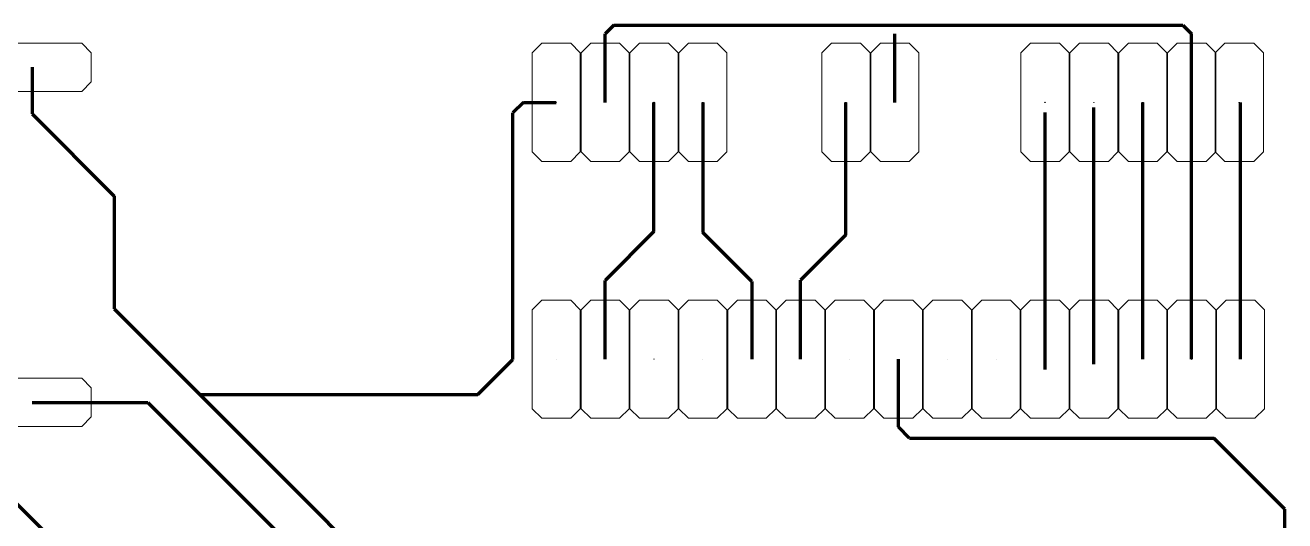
# Model space of a CAD drawing. Header units: millimetres. Extents: x -145 to 148, y -255 to 152.
# Drawn here: x -78.7 to -13.3, y -213.6 to -187.9 of the extents above; entities that cross this region are included whole.
import ezdxf

# ---------------------------------------------------------------- set-up
doc = ezdxf.new("R2010")
doc.units = ezdxf.units.MM
doc.header["$MEASUREMENT"] = 0
doc.layers.add('Layer 1', color=7, linetype='Continuous')

msp = doc.modelspace()

# ---------------------------------------------------------------- linework, layer by layer
at = {"layer": 'Layer 1', "color": 175, "lineweight": 120}
for points in [[(-48.1426, -187.8975), (-48.1426, -187.8975), (-48.5938, -188.3487), (-48.5938, -188.3487)], [(-48.5938, -191.9024), (-48.5938, -191.9024), (-48.5938, -188.3487), (-48.5938, -188.3487)], [(-48.1426, -187.8975), (-48.1426, -187.8975), (-18.5643, -187.8982), (-18.5643, -187.8982)], [(-33.5401, -191.9024), (-33.5401, -191.9024), (-33.5401, -188.3487), (-33.5401, -188.3487)], [(-18.5643, -187.8982), (-18.5643, -187.8982), (-18.1138, -188.3487), (-18.1138, -188.3487)], [(-18.1138, -205.2423), (-18.1138, -205.2423), (-18.1138, -188.3487), (-18.1138, -188.3487)], [(-78.3634, -190.0842), (-78.3634, -190.0842), (-78.3667, -192.5031), (-78.3667, -192.5031)], [(-52.8375, -191.9024), (-52.8375, -191.9024), (-53.3909, -192.4558), (-53.3909, -192.4558)], [(-52.8375, -191.9024), (-52.8375, -191.9024), (-51.1338, -191.9024), (-51.1338, -191.9024)], [(-46.0538, -198.6173), (-46.0538, -198.6173), (-46.0538, -191.9024), (-46.0538, -191.9024)], [(-43.5104, -191.9024), (-43.5104, -191.9024), (-43.5104, -198.6607), (-43.5104, -198.6607)], [(-36.0801, -198.7772), (-36.0801, -198.7772), (-36.0801, -191.9024), (-36.0801, -191.9024)], [(-25.7338, -205.7667), (-25.7338, -205.7667), (-25.7338, -192.4268), (-25.7338, -192.4268)], [(-23.1938, -205.5045), (-23.1938, -205.5045), (-23.1938, -192.1646), (-23.1938, -192.1646)], [(-20.6538, -205.2423), (-20.6538, -205.2423), (-20.6538, -191.9024), (-20.6538, -191.9024)], [(-15.5738, -205.2423), (-15.5738, -205.2423), (-15.5738, -191.9024), (-15.5738, -191.9024)], [(-78.3667, -192.5031), (-78.3667, -192.5031), (-74.0993, -196.7709), (-74.0993, -196.7709)], [(-53.3909, -205.2511), (-53.3909, -205.2511), (-53.3909, -192.4558), (-53.3909, -192.4558)], [(-74.0993, -196.7709), (-74.0993, -196.7709), (-74.1003, -202.6305), (-74.1003, -202.6305)], [(-46.0538, -198.6173), (-46.0538, -198.6173), (-48.5921, -201.1556), (-48.5921, -201.1556)], [(-40.9721, -201.1991), (-40.9721, -201.1991), (-43.5104, -198.6607), (-43.5104, -198.6607)], [(-36.0801, -198.7772), (-36.0801, -198.7772), (-38.4338, -201.1309), (-38.4338, -201.1309)], [(-90.6661, -201.2524), (-90.6661, -201.2524), (-54.5862, -237.3323), (-54.5862, -237.3323)], [(-48.5921, -205.2423), (-48.5921, -205.2423), (-48.5921, -201.1556), (-48.5921, -201.1556)], [(-40.9721, -201.1991), (-40.9721, -201.1991), (-40.9721, -205.2423), (-40.9721, -205.2423)], [(-38.4338, -205.2423), (-38.4338, -205.2423), (-38.4338, -201.1309), (-38.4338, -201.1309)], [(-74.1003, -202.6305), (-74.1003, -202.6305), (-51.8607, -224.8721), (-51.8607, -224.8721)], [(-55.2088, -207.0691), (-55.2088, -207.0691), (-53.3909, -205.2511), (-53.3909, -205.2511)], [(-33.3538, -208.7522), (-33.3538, -208.7522), (-33.3538, -205.2423), (-33.3538, -205.2423)], [(-87.7927, -207.4812), (-87.7927, -207.4812), (-75.596, -219.6779), (-75.596, -219.6779)], [(-78.3634, -207.4842), (-78.3634, -207.4842), (-72.3557, -207.4862), (-72.3557, -207.4862)], [(-72.3557, -207.4862), (-72.3557, -207.4862), (-53.3582, -226.4847), (-53.3582, -226.4847)], [(-69.6619, -207.0692), (-69.6619, -207.0692), (-55.2088, -207.0691), (-55.2088, -207.0691)], [(-32.7683, -209.3377), (-32.7683, -209.3377), (-33.3538, -208.7522), (-33.3538, -208.7522)], [(-32.7683, -209.3377), (-32.7683, -209.3377), (-16.9575, -209.3376), (-16.9575, -209.3376)], [(-13.2721, -213.023), (-13.2721, -213.023), (-16.9576, -209.3375), (-16.9576, -209.3375)], [(-13.2721, -252.3361), (-13.2721, -252.3361), (-13.2721, -213.023), (-13.2721, -213.023)]]:
    msp.add_open_spline(points, degree=3, dxfattribs=at)
at = {"layer": 'Layer 1', "lineweight": 9}
for points in [[(-75.7952, -191.3342), (-75.7952, -191.3342), (-80.9316, -191.3342), (-80.9316, -191.3342), (-80.9316, -191.3342), (-81.4316, -190.8342), (-81.4316, -190.8342), (-81.4316, -190.8342), (-81.4316, -189.3342), (-81.4316, -189.3342), (-81.4316, -189.3342), (-80.9316, -188.8342), (-80.9316, -188.8342), (-80.9316, -188.8342), (-75.7952, -188.8342), (-75.7952, -188.8342), (-75.7952, -188.8342), (-75.2952, -189.3342), (-75.2952, -189.3342), (-75.2952, -189.3342), (-75.2952, -190.8342), (-75.2952, -190.8342), (-75.2952, -190.8342), (-75.7952, -191.3342), (-75.7952, -191.3342)], [(-52.3821, -189.3342), (-52.3821, -189.3342), (-52.3821, -194.4706), (-52.3821, -194.4706), (-52.3821, -194.4706), (-51.8821, -194.9706), (-51.8821, -194.9706), (-51.8821, -194.9706), (-50.3821, -194.9706), (-50.3821, -194.9706), (-50.3821, -194.9706), (-49.8821, -194.4706), (-49.8821, -194.4706), (-49.8821, -194.4706), (-49.8821, -189.3342), (-49.8821, -189.3342), (-49.8821, -189.3342), (-50.3821, -188.8342), (-50.3821, -188.8342), (-50.3821, -188.8342), (-51.8821, -188.8342), (-51.8821, -188.8342), (-51.8821, -188.8342), (-52.3821, -189.3342), (-52.3821, -189.3342)], [(-49.8421, -189.3342), (-49.8421, -189.3342), (-49.8421, -194.4706), (-49.8421, -194.4706), (-49.8421, -194.4706), (-49.3421, -194.9706), (-49.3421, -194.9706), (-49.3421, -194.9706), (-47.8421, -194.9706), (-47.8421, -194.9706), (-47.8421, -194.9706), (-47.3421, -194.4706), (-47.3421, -194.4706), (-47.3421, -194.4706), (-47.3421, -189.3342), (-47.3421, -189.3342), (-47.3421, -189.3342), (-47.8421, -188.8342), (-47.8421, -188.8342), (-47.8421, -188.8342), (-49.3421, -188.8342), (-49.3421, -188.8342), (-49.3421, -188.8342), (-49.8421, -189.3342), (-49.8421, -189.3342)], [(-47.3021, -189.3342), (-47.3021, -189.3342), (-47.3021, -194.4706), (-47.3021, -194.4706), (-47.3021, -194.4706), (-46.8021, -194.9706), (-46.8021, -194.9706), (-46.8021, -194.9706), (-45.3021, -194.9706), (-45.3021, -194.9706), (-45.3021, -194.9706), (-44.8021, -194.4706), (-44.8021, -194.4706), (-44.8021, -194.4706), (-44.8021, -189.3342), (-44.8021, -189.3342), (-44.8021, -189.3342), (-45.3021, -188.8342), (-45.3021, -188.8342), (-45.3021, -188.8342), (-46.8021, -188.8342), (-46.8021, -188.8342), (-46.8021, -188.8342), (-47.3021, -189.3342), (-47.3021, -189.3342)], [(-44.7621, -189.3342), (-44.7621, -189.3342), (-44.7621, -194.4706), (-44.7621, -194.4706), (-44.7621, -194.4706), (-44.2621, -194.9706), (-44.2621, -194.9706), (-44.2621, -194.9706), (-42.7621, -194.9706), (-42.7621, -194.9706), (-42.7621, -194.9706), (-42.2621, -194.4706), (-42.2621, -194.4706), (-42.2621, -194.4706), (-42.2621, -189.3342), (-42.2621, -189.3342), (-42.2621, -189.3342), (-42.7621, -188.8342), (-42.7621, -188.8342), (-42.7621, -188.8342), (-44.2621, -188.8342), (-44.2621, -188.8342), (-44.2621, -188.8342), (-44.7621, -189.3342), (-44.7621, -189.3342)], [(-37.3284, -189.3342), (-37.3284, -189.3342), (-37.3284, -194.4706), (-37.3284, -194.4706), (-37.3284, -194.4706), (-36.8284, -194.9706), (-36.8284, -194.9706), (-36.8284, -194.9706), (-35.3284, -194.9706), (-35.3284, -194.9706), (-35.3284, -194.9706), (-34.8284, -194.4706), (-34.8284, -194.4706), (-34.8284, -194.4706), (-34.8284, -189.3342), (-34.8284, -189.3342), (-34.8284, -189.3342), (-35.3284, -188.8342), (-35.3284, -188.8342), (-35.3284, -188.8342), (-36.8284, -188.8342), (-36.8284, -188.8342), (-36.8284, -188.8342), (-37.3284, -189.3342), (-37.3284, -189.3342)], [(-34.7884, -189.3342), (-34.7884, -189.3342), (-34.7884, -194.4706), (-34.7884, -194.4706), (-34.7884, -194.4706), (-34.2884, -194.9706), (-34.2884, -194.9706), (-34.2884, -194.9706), (-32.7884, -194.9706), (-32.7884, -194.9706), (-32.7884, -194.9706), (-32.2884, -194.4706), (-32.2884, -194.4706), (-32.2884, -194.4706), (-32.2884, -189.3342), (-32.2884, -189.3342), (-32.2884, -189.3342), (-32.7884, -188.8342), (-32.7884, -188.8342), (-32.7884, -188.8342), (-34.2884, -188.8342), (-34.2884, -188.8342), (-34.2884, -188.8342), (-34.7884, -189.3342), (-34.7884, -189.3342)], [(-26.9821, -189.3342), (-26.9821, -189.3342), (-26.9821, -194.4706), (-26.9821, -194.4706), (-26.9821, -194.4706), (-26.4821, -194.9706), (-26.4821, -194.9706), (-26.4821, -194.9706), (-24.9821, -194.9706), (-24.9821, -194.9706), (-24.9821, -194.9706), (-24.4821, -194.4706), (-24.4821, -194.4706), (-24.4821, -194.4706), (-24.4821, -189.3342), (-24.4821, -189.3342), (-24.4821, -189.3342), (-24.9821, -188.8342), (-24.9821, -188.8342), (-24.9821, -188.8342), (-26.4821, -188.8342), (-26.4821, -188.8342), (-26.4821, -188.8342), (-26.9821, -189.3342), (-26.9821, -189.3342)], [(-24.4421, -189.3342), (-24.4421, -189.3342), (-24.4421, -194.4706), (-24.4421, -194.4706), (-24.4421, -194.4706), (-23.9421, -194.9706), (-23.9421, -194.9706), (-23.9421, -194.9706), (-22.4421, -194.9706), (-22.4421, -194.9706), (-22.4421, -194.9706), (-21.9421, -194.4706), (-21.9421, -194.4706), (-21.9421, -194.4706), (-21.9421, -189.3342), (-21.9421, -189.3342), (-21.9421, -189.3342), (-22.4421, -188.8342), (-22.4421, -188.8342), (-22.4421, -188.8342), (-23.9421, -188.8342), (-23.9421, -188.8342), (-23.9421, -188.8342), (-24.4421, -189.3342), (-24.4421, -189.3342)], [(-21.9021, -189.3342), (-21.9021, -189.3342), (-21.9021, -194.4706), (-21.9021, -194.4706), (-21.9021, -194.4706), (-21.4021, -194.9706), (-21.4021, -194.9706), (-21.4021, -194.9706), (-19.9021, -194.9706), (-19.9021, -194.9706), (-19.9021, -194.9706), (-19.4021, -194.4706), (-19.4021, -194.4706), (-19.4021, -194.4706), (-19.4021, -189.3342), (-19.4021, -189.3342), (-19.4021, -189.3342), (-19.9021, -188.8342), (-19.9021, -188.8342), (-19.9021, -188.8342), (-21.4021, -188.8342), (-21.4021, -188.8342), (-21.4021, -188.8342), (-21.9021, -189.3342), (-21.9021, -189.3342)], [(-19.3621, -189.3342), (-19.3621, -189.3342), (-19.3621, -194.4706), (-19.3621, -194.4706), (-19.3621, -194.4706), (-18.8621, -194.9706), (-18.8621, -194.9706), (-18.8621, -194.9706), (-17.3621, -194.9706), (-17.3621, -194.9706), (-17.3621, -194.9706), (-16.8621, -194.4706), (-16.8621, -194.4706), (-16.8621, -194.4706), (-16.8621, -189.3342), (-16.8621, -189.3342), (-16.8621, -189.3342), (-17.3621, -188.8342), (-17.3621, -188.8342), (-17.3621, -188.8342), (-18.8621, -188.8342), (-18.8621, -188.8342), (-18.8621, -188.8342), (-19.3621, -189.3342), (-19.3621, -189.3342)], [(-16.8868, -189.3342), (-16.8868, -189.3342), (-16.8868, -194.4706), (-16.8868, -194.4706), (-16.8868, -194.4706), (-16.3868, -194.9706), (-16.3868, -194.9706), (-16.3868, -194.9706), (-14.8868, -194.9706), (-14.8868, -194.9706), (-14.8868, -194.9706), (-14.3868, -194.4706), (-14.3868, -194.4706), (-14.3868, -194.4706), (-14.3868, -189.3342), (-14.3868, -189.3342), (-14.3868, -189.3342), (-14.8868, -188.8342), (-14.8868, -188.8342), (-14.8868, -188.8342), (-16.3868, -188.8342), (-16.3868, -188.8342), (-16.3868, -188.8342), (-16.8868, -189.3342), (-16.8868, -189.3342)], [(-52.3821, -202.6741), (-52.3821, -202.6741), (-52.3821, -207.8105), (-52.3821, -207.8105), (-52.3821, -207.8105), (-51.8821, -208.3105), (-51.8821, -208.3105), (-51.8821, -208.3105), (-50.3821, -208.3105), (-50.3821, -208.3105), (-50.3821, -208.3105), (-49.8821, -207.8105), (-49.8821, -207.8105), (-49.8821, -207.8105), (-49.8821, -202.6741), (-49.8821, -202.6741), (-49.8821, -202.6741), (-50.3821, -202.1741), (-50.3821, -202.1741), (-50.3821, -202.1741), (-51.8821, -202.1741), (-51.8821, -202.1741), (-51.8821, -202.1741), (-52.3821, -202.6741), (-52.3821, -202.6741)], [(-49.8421, -202.6741), (-49.8421, -202.6741), (-49.8421, -207.8105), (-49.8421, -207.8105), (-49.8421, -207.8105), (-49.3421, -208.3105), (-49.3421, -208.3105), (-49.3421, -208.3105), (-47.8421, -208.3105), (-47.8421, -208.3105), (-47.8421, -208.3105), (-47.3421, -207.8105), (-47.3421, -207.8105), (-47.3421, -207.8105), (-47.3421, -202.6741), (-47.3421, -202.6741), (-47.3421, -202.6741), (-47.8421, -202.1741), (-47.8421, -202.1741), (-47.8421, -202.1741), (-49.3421, -202.1741), (-49.3421, -202.1741), (-49.3421, -202.1741), (-49.8421, -202.6741), (-49.8421, -202.6741)], [(-47.3021, -202.6741), (-47.3021, -202.6741), (-47.3021, -207.8105), (-47.3021, -207.8105), (-47.3021, -207.8105), (-46.8021, -208.3105), (-46.8021, -208.3105), (-46.8021, -208.3105), (-45.3021, -208.3105), (-45.3021, -208.3105), (-45.3021, -208.3105), (-44.8021, -207.8105), (-44.8021, -207.8105), (-44.8021, -207.8105), (-44.8021, -202.6741), (-44.8021, -202.6741), (-44.8021, -202.6741), (-45.3021, -202.1741), (-45.3021, -202.1741), (-45.3021, -202.1741), (-46.8021, -202.1741), (-46.8021, -202.1741), (-46.8021, -202.1741), (-47.3021, -202.6741), (-47.3021, -202.6741)], [(-44.7621, -202.6741), (-44.7621, -202.6741), (-44.7621, -207.8105), (-44.7621, -207.8105), (-44.7621, -207.8105), (-44.2621, -208.3105), (-44.2621, -208.3105), (-44.2621, -208.3105), (-42.7621, -208.3105), (-42.7621, -208.3105), (-42.7621, -208.3105), (-42.2621, -207.8105), (-42.2621, -207.8105), (-42.2621, -207.8105), (-42.2621, -202.6741), (-42.2621, -202.6741), (-42.2621, -202.6741), (-42.7621, -202.1741), (-42.7621, -202.1741), (-42.7621, -202.1741), (-44.2621, -202.1741), (-44.2621, -202.1741), (-44.2621, -202.1741), (-44.7621, -202.6741), (-44.7621, -202.6741)], [(-42.2221, -202.6741), (-42.2221, -202.6741), (-42.2221, -207.8105), (-42.2221, -207.8105), (-42.2221, -207.8105), (-41.7221, -208.3105), (-41.7221, -208.3105), (-41.7221, -208.3105), (-40.2221, -208.3105), (-40.2221, -208.3105), (-40.2221, -208.3105), (-39.7221, -207.8105), (-39.7221, -207.8105), (-39.7221, -207.8105), (-39.7221, -202.6741), (-39.7221, -202.6741), (-39.7221, -202.6741), (-40.2221, -202.1741), (-40.2221, -202.1741), (-40.2221, -202.1741), (-41.7221, -202.1741), (-41.7221, -202.1741), (-41.7221, -202.1741), (-42.2221, -202.6741), (-42.2221, -202.6741)], [(-39.6821, -202.6741), (-39.6821, -202.6741), (-39.6821, -207.8105), (-39.6821, -207.8105), (-39.6821, -207.8105), (-39.1821, -208.3105), (-39.1821, -208.3105), (-39.1821, -208.3105), (-37.6821, -208.3105), (-37.6821, -208.3105), (-37.6821, -208.3105), (-37.1821, -207.8105), (-37.1821, -207.8105), (-37.1821, -207.8105), (-37.1821, -202.6741), (-37.1821, -202.6741), (-37.1821, -202.6741), (-37.6821, -202.1741), (-37.6821, -202.1741), (-37.6821, -202.1741), (-39.1821, -202.1741), (-39.1821, -202.1741), (-39.1821, -202.1741), (-39.6821, -202.6741), (-39.6821, -202.6741)], [(-37.1421, -202.6741), (-37.1421, -202.6741), (-37.1421, -207.8105), (-37.1421, -207.8105), (-37.1421, -207.8105), (-36.6421, -208.3105), (-36.6421, -208.3105), (-36.6421, -208.3105), (-35.1421, -208.3105), (-35.1421, -208.3105), (-35.1421, -208.3105), (-34.6421, -207.8105), (-34.6421, -207.8105), (-34.6421, -207.8105), (-34.6421, -202.6741), (-34.6421, -202.6741), (-34.6421, -202.6741), (-35.1421, -202.1741), (-35.1421, -202.1741), (-35.1421, -202.1741), (-36.6421, -202.1741), (-36.6421, -202.1741), (-36.6421, -202.1741), (-37.1421, -202.6741), (-37.1421, -202.6741)], [(-34.6021, -202.6741), (-34.6021, -202.6741), (-34.6021, -207.8105), (-34.6021, -207.8105), (-34.6021, -207.8105), (-34.1021, -208.3105), (-34.1021, -208.3105), (-34.1021, -208.3105), (-32.6021, -208.3105), (-32.6021, -208.3105), (-32.6021, -208.3105), (-32.1021, -207.8105), (-32.1021, -207.8105), (-32.1021, -207.8105), (-32.1021, -202.6741), (-32.1021, -202.6741), (-32.1021, -202.6741), (-32.6021, -202.1741), (-32.6021, -202.1741), (-32.6021, -202.1741), (-34.1021, -202.1741), (-34.1021, -202.1741), (-34.1021, -202.1741), (-34.6021, -202.6741), (-34.6021, -202.6741)], [(-32.0621, -202.6741), (-32.0621, -202.6741), (-32.0621, -207.8105), (-32.0621, -207.8105), (-32.0621, -207.8105), (-31.5621, -208.3105), (-31.5621, -208.3105), (-31.5621, -208.3105), (-30.0621, -208.3105), (-30.0621, -208.3105), (-30.0621, -208.3105), (-29.5621, -207.8105), (-29.5621, -207.8105), (-29.5621, -207.8105), (-29.5621, -202.6741), (-29.5621, -202.6741), (-29.5621, -202.6741), (-30.0621, -202.1741), (-30.0621, -202.1741), (-30.0621, -202.1741), (-31.5621, -202.1741), (-31.5621, -202.1741), (-31.5621, -202.1741), (-32.0621, -202.6741), (-32.0621, -202.6741)], [(-29.5221, -202.6741), (-29.5221, -202.6741), (-29.5221, -207.8105), (-29.5221, -207.8105), (-29.5221, -207.8105), (-29.0221, -208.3105), (-29.0221, -208.3105), (-29.0221, -208.3105), (-27.5221, -208.3105), (-27.5221, -208.3105), (-27.5221, -208.3105), (-27.0221, -207.8105), (-27.0221, -207.8105), (-27.0221, -207.8105), (-27.0221, -202.6741), (-27.0221, -202.6741), (-27.0221, -202.6741), (-27.5221, -202.1741), (-27.5221, -202.1741), (-27.5221, -202.1741), (-29.0221, -202.1741), (-29.0221, -202.1741), (-29.0221, -202.1741), (-29.5221, -202.6741), (-29.5221, -202.6741)], [(-26.9821, -202.6741), (-26.9821, -202.6741), (-26.9821, -207.8105), (-26.9821, -207.8105), (-26.9821, -207.8105), (-26.4821, -208.3105), (-26.4821, -208.3105), (-26.4821, -208.3105), (-24.9821, -208.3105), (-24.9821, -208.3105), (-24.9821, -208.3105), (-24.4821, -207.8105), (-24.4821, -207.8105), (-24.4821, -207.8105), (-24.4821, -202.6741), (-24.4821, -202.6741), (-24.4821, -202.6741), (-24.9821, -202.1741), (-24.9821, -202.1741), (-24.9821, -202.1741), (-26.4821, -202.1741), (-26.4821, -202.1741), (-26.4821, -202.1741), (-26.9821, -202.6741), (-26.9821, -202.6741)], [(-24.4421, -202.6741), (-24.4421, -202.6741), (-24.4421, -207.8105), (-24.4421, -207.8105), (-24.4421, -207.8105), (-23.9421, -208.3105), (-23.9421, -208.3105), (-23.9421, -208.3105), (-22.4421, -208.3105), (-22.4421, -208.3105), (-22.4421, -208.3105), (-21.9421, -207.8105), (-21.9421, -207.8105), (-21.9421, -207.8105), (-21.9421, -202.6741), (-21.9421, -202.6741), (-21.9421, -202.6741), (-22.4421, -202.1741), (-22.4421, -202.1741), (-22.4421, -202.1741), (-23.9421, -202.1741), (-23.9421, -202.1741), (-23.9421, -202.1741), (-24.4421, -202.6741), (-24.4421, -202.6741)], [(-21.9021, -202.6741), (-21.9021, -202.6741), (-21.9021, -207.8105), (-21.9021, -207.8105), (-21.9021, -207.8105), (-21.4021, -208.3105), (-21.4021, -208.3105), (-21.4021, -208.3105), (-19.9021, -208.3105), (-19.9021, -208.3105), (-19.9021, -208.3105), (-19.4021, -207.8105), (-19.4021, -207.8105), (-19.4021, -207.8105), (-19.4021, -202.6741), (-19.4021, -202.6741), (-19.4021, -202.6741), (-19.9021, -202.1741), (-19.9021, -202.1741), (-19.9021, -202.1741), (-21.4021, -202.1741), (-21.4021, -202.1741), (-21.4021, -202.1741), (-21.9021, -202.6741), (-21.9021, -202.6741)], [(-19.3621, -202.6741), (-19.3621, -202.6741), (-19.3621, -207.8105), (-19.3621, -207.8105), (-19.3621, -207.8105), (-18.8621, -208.3105), (-18.8621, -208.3105), (-18.8621, -208.3105), (-17.3621, -208.3105), (-17.3621, -208.3105), (-17.3621, -208.3105), (-16.8621, -207.8105), (-16.8621, -207.8105), (-16.8621, -207.8105), (-16.8621, -202.6741), (-16.8621, -202.6741), (-16.8621, -202.6741), (-17.3621, -202.1741), (-17.3621, -202.1741), (-17.3621, -202.1741), (-18.8621, -202.1741), (-18.8621, -202.1741), (-18.8621, -202.1741), (-19.3621, -202.6741), (-19.3621, -202.6741)], [(-16.8221, -202.6741), (-16.8221, -202.6741), (-16.8221, -207.8105), (-16.8221, -207.8105), (-16.8221, -207.8105), (-16.3221, -208.3105), (-16.3221, -208.3105), (-16.3221, -208.3105), (-14.8221, -208.3105), (-14.8221, -208.3105), (-14.8221, -208.3105), (-14.3221, -207.8105), (-14.3221, -207.8105), (-14.3221, -207.8105), (-14.3221, -202.6741), (-14.3221, -202.6741), (-14.3221, -202.6741), (-14.8221, -202.1741), (-14.8221, -202.1741), (-14.8221, -202.1741), (-16.3221, -202.1741), (-16.3221, -202.1741), (-16.3221, -202.1741), (-16.8221, -202.6741), (-16.8221, -202.6741)], [(-75.7951, -208.7324), (-75.7951, -208.7324), (-80.9315, -208.7324), (-80.9315, -208.7324), (-80.9315, -208.7324), (-81.4315, -208.2324), (-81.4315, -208.2324), (-81.4315, -208.2324), (-81.4315, -206.7324), (-81.4315, -206.7324), (-81.4315, -206.7324), (-80.9315, -206.2324), (-80.9315, -206.2324), (-80.9315, -206.2324), (-75.7951, -206.2324), (-75.7951, -206.2324), (-75.7951, -206.2324), (-75.2951, -206.7324), (-75.2951, -206.7324), (-75.2951, -206.7324), (-75.2951, -208.2324), (-75.2951, -208.2324), (-75.2951, -208.2324), (-75.7951, -208.7324), (-75.7951, -208.7324)]]:
    msp.add_open_spline(points, degree=3, knots=[0, 0, 0, 0, 0.125, 0.125, 0.125, 0.25, 0.25, 0.25, 0.375, 0.375, 0.375, 0.5, 0.5, 0.5, 0.625, 0.625, 0.625, 0.75, 0.75, 0.75, 0.875, 0.875, 0.875, 1, 1, 1, 1], dxfattribs=at)
at = {"layer": 'Layer 1', "color": 5}
for points in [[(-78.3617, -190.0842), (-78.3617, -190.0842), (-78.3617, -190.0877), (-78.3617, -190.0877), (-78.3617, -190.0877), (-78.3652, -190.0877), (-78.3652, -190.0877), (-78.3652, -190.0877), (-78.3652, -190.0842), (-78.3652, -190.0842), (-78.3652, -190.0842), (-78.3617, -190.0842), (-78.3617, -190.0842)], [(-51.1321, -191.9007), (-51.1321, -191.9007), (-51.1356, -191.9007), (-51.1356, -191.9007), (-51.1356, -191.9007), (-51.1356, -191.9042), (-51.1356, -191.9042), (-51.1356, -191.9042), (-51.1321, -191.9042), (-51.1321, -191.9042), (-51.1321, -191.9042), (-51.1321, -191.9007), (-51.1321, -191.9007)], [(-48.5921, -191.9007), (-48.5921, -191.9007), (-48.5956, -191.9007), (-48.5956, -191.9007), (-48.5956, -191.9007), (-48.5956, -191.9042), (-48.5956, -191.9042), (-48.5956, -191.9042), (-48.5921, -191.9042), (-48.5921, -191.9042), (-48.5921, -191.9042), (-48.5921, -191.9007), (-48.5921, -191.9007)], [(-46.0521, -191.9007), (-46.0521, -191.9007), (-46.0556, -191.9007), (-46.0556, -191.9007), (-46.0556, -191.9007), (-46.0556, -191.9042), (-46.0556, -191.9042), (-46.0556, -191.9042), (-46.0521, -191.9042), (-46.0521, -191.9042), (-46.0521, -191.9042), (-46.0521, -191.9007), (-46.0521, -191.9007)], [(-43.5121, -191.9007), (-43.5121, -191.9007), (-43.5156, -191.9007), (-43.5156, -191.9007), (-43.5156, -191.9007), (-43.5156, -191.9042), (-43.5156, -191.9042), (-43.5156, -191.9042), (-43.5121, -191.9042), (-43.5121, -191.9042), (-43.5121, -191.9042), (-43.5121, -191.9007), (-43.5121, -191.9007)], [(-36.0784, -191.9007), (-36.0784, -191.9007), (-36.0819, -191.9007), (-36.0819, -191.9007), (-36.0819, -191.9007), (-36.0819, -191.9042), (-36.0819, -191.9042), (-36.0819, -191.9042), (-36.0784, -191.9042), (-36.0784, -191.9042), (-36.0784, -191.9042), (-36.0784, -191.9007), (-36.0784, -191.9007)], [(-33.5384, -191.9007), (-33.5384, -191.9007), (-33.5419, -191.9007), (-33.5419, -191.9007), (-33.5419, -191.9007), (-33.5419, -191.9042), (-33.5419, -191.9042), (-33.5419, -191.9042), (-33.5384, -191.9042), (-33.5384, -191.9042), (-33.5384, -191.9042), (-33.5384, -191.9007), (-33.5384, -191.9007)], [(-25.7321, -191.9007), (-25.7321, -191.9007), (-25.7356, -191.9007), (-25.7356, -191.9007), (-25.7356, -191.9007), (-25.7356, -191.9042), (-25.7356, -191.9042), (-25.7356, -191.9042), (-25.7321, -191.9042), (-25.7321, -191.9042), (-25.7321, -191.9042), (-25.7321, -191.9007), (-25.7321, -191.9007)], [(-23.1921, -191.9007), (-23.1921, -191.9007), (-23.1956, -191.9007), (-23.1956, -191.9007), (-23.1956, -191.9007), (-23.1956, -191.9042), (-23.1956, -191.9042), (-23.1956, -191.9042), (-23.1921, -191.9042), (-23.1921, -191.9042), (-23.1921, -191.9042), (-23.1921, -191.9007), (-23.1921, -191.9007)], [(-20.6521, -191.9007), (-20.6521, -191.9007), (-20.6556, -191.9007), (-20.6556, -191.9007), (-20.6556, -191.9007), (-20.6556, -191.9042), (-20.6556, -191.9042), (-20.6556, -191.9042), (-20.6521, -191.9042), (-20.6521, -191.9042), (-20.6521, -191.9042), (-20.6521, -191.9007), (-20.6521, -191.9007)], [(-18.1121, -191.9007), (-18.1121, -191.9007), (-18.1156, -191.9007), (-18.1156, -191.9007), (-18.1156, -191.9007), (-18.1156, -191.9042), (-18.1156, -191.9042), (-18.1156, -191.9042), (-18.1121, -191.9042), (-18.1121, -191.9042), (-18.1121, -191.9042), (-18.1121, -191.9007), (-18.1121, -191.9007)], [(-15.6368, -191.9007), (-15.6368, -191.9007), (-15.6403, -191.9007), (-15.6403, -191.9007), (-15.6403, -191.9007), (-15.6403, -191.9042), (-15.6403, -191.9042), (-15.6403, -191.9042), (-15.6368, -191.9042), (-15.6368, -191.9042), (-15.6368, -191.9042), (-15.6368, -191.9007), (-15.6368, -191.9007)], [(-51.1321, -205.2406), (-51.1321, -205.2406), (-51.1356, -205.2406), (-51.1356, -205.2406), (-51.1356, -205.2406), (-51.1356, -205.2441), (-51.1356, -205.2441), (-51.1356, -205.2441), (-51.1321, -205.2441), (-51.1321, -205.2441), (-51.1321, -205.2441), (-51.1321, -205.2406), (-51.1321, -205.2406)], [(-48.5921, -205.2406), (-48.5921, -205.2406), (-48.5956, -205.2406), (-48.5956, -205.2406), (-48.5956, -205.2406), (-48.5956, -205.2441), (-48.5956, -205.2441), (-48.5956, -205.2441), (-48.5921, -205.2441), (-48.5921, -205.2441), (-48.5921, -205.2441), (-48.5921, -205.2406), (-48.5921, -205.2406)], [(-46.0521, -205.2406), (-46.0521, -205.2406), (-46.0556, -205.2406), (-46.0556, -205.2406), (-46.0556, -205.2406), (-46.0556, -205.2441), (-46.0556, -205.2441), (-46.0556, -205.2441), (-46.0521, -205.2441), (-46.0521, -205.2441), (-46.0521, -205.2441), (-46.0521, -205.2406), (-46.0521, -205.2406)], [(-43.5121, -205.2406), (-43.5121, -205.2406), (-43.5156, -205.2406), (-43.5156, -205.2406), (-43.5156, -205.2406), (-43.5156, -205.2441), (-43.5156, -205.2441), (-43.5156, -205.2441), (-43.5121, -205.2441), (-43.5121, -205.2441), (-43.5121, -205.2441), (-43.5121, -205.2406), (-43.5121, -205.2406)], [(-40.9721, -205.2406), (-40.9721, -205.2406), (-40.9756, -205.2406), (-40.9756, -205.2406), (-40.9756, -205.2406), (-40.9756, -205.2441), (-40.9756, -205.2441), (-40.9756, -205.2441), (-40.9721, -205.2441), (-40.9721, -205.2441), (-40.9721, -205.2441), (-40.9721, -205.2406), (-40.9721, -205.2406)], [(-38.4321, -205.2406), (-38.4321, -205.2406), (-38.4356, -205.2406), (-38.4356, -205.2406), (-38.4356, -205.2406), (-38.4356, -205.2441), (-38.4356, -205.2441), (-38.4356, -205.2441), (-38.4321, -205.2441), (-38.4321, -205.2441), (-38.4321, -205.2441), (-38.4321, -205.2406), (-38.4321, -205.2406)], [(-35.8921, -205.2406), (-35.8921, -205.2406), (-35.8956, -205.2406), (-35.8956, -205.2406), (-35.8956, -205.2406), (-35.8956, -205.2441), (-35.8956, -205.2441), (-35.8956, -205.2441), (-35.8921, -205.2441), (-35.8921, -205.2441), (-35.8921, -205.2441), (-35.8921, -205.2406), (-35.8921, -205.2406)], [(-33.3521, -205.2406), (-33.3521, -205.2406), (-33.3556, -205.2406), (-33.3556, -205.2406), (-33.3556, -205.2406), (-33.3556, -205.2441), (-33.3556, -205.2441), (-33.3556, -205.2441), (-33.3521, -205.2441), (-33.3521, -205.2441), (-33.3521, -205.2441), (-33.3521, -205.2406), (-33.3521, -205.2406)], [(-30.8121, -205.2406), (-30.8121, -205.2406), (-30.8156, -205.2406), (-30.8156, -205.2406), (-30.8156, -205.2406), (-30.8156, -205.2441), (-30.8156, -205.2441), (-30.8156, -205.2441), (-30.8121, -205.2441), (-30.8121, -205.2441), (-30.8121, -205.2441), (-30.8121, -205.2406), (-30.8121, -205.2406)], [(-28.2721, -205.2406), (-28.2721, -205.2406), (-28.2756, -205.2406), (-28.2756, -205.2406), (-28.2756, -205.2406), (-28.2756, -205.2441), (-28.2756, -205.2441), (-28.2756, -205.2441), (-28.2721, -205.2441), (-28.2721, -205.2441), (-28.2721, -205.2441), (-28.2721, -205.2406), (-28.2721, -205.2406)], [(-25.7321, -205.2406), (-25.7321, -205.2406), (-25.7356, -205.2406), (-25.7356, -205.2406), (-25.7356, -205.2406), (-25.7356, -205.2441), (-25.7356, -205.2441), (-25.7356, -205.2441), (-25.7321, -205.2441), (-25.7321, -205.2441), (-25.7321, -205.2441), (-25.7321, -205.2406), (-25.7321, -205.2406)], [(-23.1921, -205.2406), (-23.1921, -205.2406), (-23.1956, -205.2406), (-23.1956, -205.2406), (-23.1956, -205.2406), (-23.1956, -205.2441), (-23.1956, -205.2441), (-23.1956, -205.2441), (-23.1921, -205.2441), (-23.1921, -205.2441), (-23.1921, -205.2441), (-23.1921, -205.2406), (-23.1921, -205.2406)], [(-20.6521, -205.2406), (-20.6521, -205.2406), (-20.6556, -205.2406), (-20.6556, -205.2406), (-20.6556, -205.2406), (-20.6556, -205.2441), (-20.6556, -205.2441), (-20.6556, -205.2441), (-20.6521, -205.2441), (-20.6521, -205.2441), (-20.6521, -205.2441), (-20.6521, -205.2406), (-20.6521, -205.2406)], [(-18.1121, -205.2406), (-18.1121, -205.2406), (-18.1156, -205.2406), (-18.1156, -205.2406), (-18.1156, -205.2406), (-18.1156, -205.2441), (-18.1156, -205.2441), (-18.1156, -205.2441), (-18.1121, -205.2441), (-18.1121, -205.2441), (-18.1121, -205.2441), (-18.1121, -205.2406), (-18.1121, -205.2406)], [(-15.5721, -205.2406), (-15.5721, -205.2406), (-15.5756, -205.2406), (-15.5756, -205.2406), (-15.5756, -205.2406), (-15.5756, -205.2441), (-15.5756, -205.2441), (-15.5756, -205.2441), (-15.5721, -205.2441), (-15.5721, -205.2441), (-15.5721, -205.2441), (-15.5721, -205.2406), (-15.5721, -205.2406)], [(-78.3616, -207.4824), (-78.3616, -207.4824), (-78.3616, -207.4859), (-78.3616, -207.4859), (-78.3616, -207.4859), (-78.3651, -207.4859), (-78.3651, -207.4859), (-78.3651, -207.4859), (-78.3651, -207.4824), (-78.3651, -207.4824), (-78.3651, -207.4824), (-78.3616, -207.4824), (-78.3616, -207.4824)]]:
    msp.add_open_spline(points, degree=3, knots=[0, 0, 0, 0, 0.25, 0.25, 0.25, 0.5, 0.5, 0.5, 0.75, 0.75, 0.75, 1, 1, 1, 1], dxfattribs=at)
at = {"layer": 'Layer 1', "color": 5, "lineweight": 9}
for points in [[(-78.3617, -190.0842), (-78.3617, -190.0842), (-78.3617, -190.0877), (-78.3617, -190.0877), (-78.3617, -190.0877), (-78.3652, -190.0877), (-78.3652, -190.0877), (-78.3652, -190.0877), (-78.3652, -190.0842), (-78.3652, -190.0842), (-78.3652, -190.0842), (-78.3617, -190.0842), (-78.3617, -190.0842)], [(-51.1321, -191.9007), (-51.1321, -191.9007), (-51.1356, -191.9007), (-51.1356, -191.9007), (-51.1356, -191.9007), (-51.1356, -191.9042), (-51.1356, -191.9042), (-51.1356, -191.9042), (-51.1321, -191.9042), (-51.1321, -191.9042), (-51.1321, -191.9042), (-51.1321, -191.9007), (-51.1321, -191.9007)], [(-48.5921, -191.9007), (-48.5921, -191.9007), (-48.5956, -191.9007), (-48.5956, -191.9007), (-48.5956, -191.9007), (-48.5956, -191.9042), (-48.5956, -191.9042), (-48.5956, -191.9042), (-48.5921, -191.9042), (-48.5921, -191.9042), (-48.5921, -191.9042), (-48.5921, -191.9007), (-48.5921, -191.9007)], [(-46.0521, -191.9007), (-46.0521, -191.9007), (-46.0556, -191.9007), (-46.0556, -191.9007), (-46.0556, -191.9007), (-46.0556, -191.9042), (-46.0556, -191.9042), (-46.0556, -191.9042), (-46.0521, -191.9042), (-46.0521, -191.9042), (-46.0521, -191.9042), (-46.0521, -191.9007), (-46.0521, -191.9007)], [(-43.5121, -191.9007), (-43.5121, -191.9007), (-43.5156, -191.9007), (-43.5156, -191.9007), (-43.5156, -191.9007), (-43.5156, -191.9042), (-43.5156, -191.9042), (-43.5156, -191.9042), (-43.5121, -191.9042), (-43.5121, -191.9042), (-43.5121, -191.9042), (-43.5121, -191.9007), (-43.5121, -191.9007)], [(-36.0784, -191.9007), (-36.0784, -191.9007), (-36.0819, -191.9007), (-36.0819, -191.9007), (-36.0819, -191.9007), (-36.0819, -191.9042), (-36.0819, -191.9042), (-36.0819, -191.9042), (-36.0784, -191.9042), (-36.0784, -191.9042), (-36.0784, -191.9042), (-36.0784, -191.9007), (-36.0784, -191.9007)], [(-33.5384, -191.9007), (-33.5384, -191.9007), (-33.5419, -191.9007), (-33.5419, -191.9007), (-33.5419, -191.9007), (-33.5419, -191.9042), (-33.5419, -191.9042), (-33.5419, -191.9042), (-33.5384, -191.9042), (-33.5384, -191.9042), (-33.5384, -191.9042), (-33.5384, -191.9007), (-33.5384, -191.9007)], [(-25.7321, -191.9007), (-25.7321, -191.9007), (-25.7356, -191.9007), (-25.7356, -191.9007), (-25.7356, -191.9007), (-25.7356, -191.9042), (-25.7356, -191.9042), (-25.7356, -191.9042), (-25.7321, -191.9042), (-25.7321, -191.9042), (-25.7321, -191.9042), (-25.7321, -191.9007), (-25.7321, -191.9007)], [(-23.1921, -191.9007), (-23.1921, -191.9007), (-23.1956, -191.9007), (-23.1956, -191.9007), (-23.1956, -191.9007), (-23.1956, -191.9042), (-23.1956, -191.9042), (-23.1956, -191.9042), (-23.1921, -191.9042), (-23.1921, -191.9042), (-23.1921, -191.9042), (-23.1921, -191.9007), (-23.1921, -191.9007)], [(-20.6521, -191.9007), (-20.6521, -191.9007), (-20.6556, -191.9007), (-20.6556, -191.9007), (-20.6556, -191.9007), (-20.6556, -191.9042), (-20.6556, -191.9042), (-20.6556, -191.9042), (-20.6521, -191.9042), (-20.6521, -191.9042), (-20.6521, -191.9042), (-20.6521, -191.9007), (-20.6521, -191.9007)], [(-18.1121, -191.9007), (-18.1121, -191.9007), (-18.1156, -191.9007), (-18.1156, -191.9007), (-18.1156, -191.9007), (-18.1156, -191.9042), (-18.1156, -191.9042), (-18.1156, -191.9042), (-18.1121, -191.9042), (-18.1121, -191.9042), (-18.1121, -191.9042), (-18.1121, -191.9007), (-18.1121, -191.9007)], [(-15.6368, -191.9007), (-15.6368, -191.9007), (-15.6403, -191.9007), (-15.6403, -191.9007), (-15.6403, -191.9007), (-15.6403, -191.9042), (-15.6403, -191.9042), (-15.6403, -191.9042), (-15.6368, -191.9042), (-15.6368, -191.9042), (-15.6368, -191.9042), (-15.6368, -191.9007), (-15.6368, -191.9007)], [(-51.1321, -205.2406), (-51.1321, -205.2406), (-51.1356, -205.2406), (-51.1356, -205.2406), (-51.1356, -205.2406), (-51.1356, -205.2441), (-51.1356, -205.2441), (-51.1356, -205.2441), (-51.1321, -205.2441), (-51.1321, -205.2441), (-51.1321, -205.2441), (-51.1321, -205.2406), (-51.1321, -205.2406)], [(-48.5921, -205.2406), (-48.5921, -205.2406), (-48.5956, -205.2406), (-48.5956, -205.2406), (-48.5956, -205.2406), (-48.5956, -205.2441), (-48.5956, -205.2441), (-48.5956, -205.2441), (-48.5921, -205.2441), (-48.5921, -205.2441), (-48.5921, -205.2441), (-48.5921, -205.2406), (-48.5921, -205.2406)], [(-46.0521, -205.2406), (-46.0521, -205.2406), (-46.0556, -205.2406), (-46.0556, -205.2406), (-46.0556, -205.2406), (-46.0556, -205.2441), (-46.0556, -205.2441), (-46.0556, -205.2441), (-46.0521, -205.2441), (-46.0521, -205.2441), (-46.0521, -205.2441), (-46.0521, -205.2406), (-46.0521, -205.2406)], [(-43.5121, -205.2406), (-43.5121, -205.2406), (-43.5156, -205.2406), (-43.5156, -205.2406), (-43.5156, -205.2406), (-43.5156, -205.2441), (-43.5156, -205.2441), (-43.5156, -205.2441), (-43.5121, -205.2441), (-43.5121, -205.2441), (-43.5121, -205.2441), (-43.5121, -205.2406), (-43.5121, -205.2406)], [(-40.9721, -205.2406), (-40.9721, -205.2406), (-40.9756, -205.2406), (-40.9756, -205.2406), (-40.9756, -205.2406), (-40.9756, -205.2441), (-40.9756, -205.2441), (-40.9756, -205.2441), (-40.9721, -205.2441), (-40.9721, -205.2441), (-40.9721, -205.2441), (-40.9721, -205.2406), (-40.9721, -205.2406)], [(-38.4321, -205.2406), (-38.4321, -205.2406), (-38.4356, -205.2406), (-38.4356, -205.2406), (-38.4356, -205.2406), (-38.4356, -205.2441), (-38.4356, -205.2441), (-38.4356, -205.2441), (-38.4321, -205.2441), (-38.4321, -205.2441), (-38.4321, -205.2441), (-38.4321, -205.2406), (-38.4321, -205.2406)], [(-35.8921, -205.2406), (-35.8921, -205.2406), (-35.8956, -205.2406), (-35.8956, -205.2406), (-35.8956, -205.2406), (-35.8956, -205.2441), (-35.8956, -205.2441), (-35.8956, -205.2441), (-35.8921, -205.2441), (-35.8921, -205.2441), (-35.8921, -205.2441), (-35.8921, -205.2406), (-35.8921, -205.2406)], [(-33.3521, -205.2406), (-33.3521, -205.2406), (-33.3556, -205.2406), (-33.3556, -205.2406), (-33.3556, -205.2406), (-33.3556, -205.2441), (-33.3556, -205.2441), (-33.3556, -205.2441), (-33.3521, -205.2441), (-33.3521, -205.2441), (-33.3521, -205.2441), (-33.3521, -205.2406), (-33.3521, -205.2406)], [(-30.8121, -205.2406), (-30.8121, -205.2406), (-30.8156, -205.2406), (-30.8156, -205.2406), (-30.8156, -205.2406), (-30.8156, -205.2441), (-30.8156, -205.2441), (-30.8156, -205.2441), (-30.8121, -205.2441), (-30.8121, -205.2441), (-30.8121, -205.2441), (-30.8121, -205.2406), (-30.8121, -205.2406)], [(-28.2721, -205.2406), (-28.2721, -205.2406), (-28.2756, -205.2406), (-28.2756, -205.2406), (-28.2756, -205.2406), (-28.2756, -205.2441), (-28.2756, -205.2441), (-28.2756, -205.2441), (-28.2721, -205.2441), (-28.2721, -205.2441), (-28.2721, -205.2441), (-28.2721, -205.2406), (-28.2721, -205.2406)], [(-25.7321, -205.2406), (-25.7321, -205.2406), (-25.7356, -205.2406), (-25.7356, -205.2406), (-25.7356, -205.2406), (-25.7356, -205.2441), (-25.7356, -205.2441), (-25.7356, -205.2441), (-25.7321, -205.2441), (-25.7321, -205.2441), (-25.7321, -205.2441), (-25.7321, -205.2406), (-25.7321, -205.2406)], [(-23.1921, -205.2406), (-23.1921, -205.2406), (-23.1956, -205.2406), (-23.1956, -205.2406), (-23.1956, -205.2406), (-23.1956, -205.2441), (-23.1956, -205.2441), (-23.1956, -205.2441), (-23.1921, -205.2441), (-23.1921, -205.2441), (-23.1921, -205.2441), (-23.1921, -205.2406), (-23.1921, -205.2406)], [(-20.6521, -205.2406), (-20.6521, -205.2406), (-20.6556, -205.2406), (-20.6556, -205.2406), (-20.6556, -205.2406), (-20.6556, -205.2441), (-20.6556, -205.2441), (-20.6556, -205.2441), (-20.6521, -205.2441), (-20.6521, -205.2441), (-20.6521, -205.2441), (-20.6521, -205.2406), (-20.6521, -205.2406)], [(-18.1121, -205.2406), (-18.1121, -205.2406), (-18.1156, -205.2406), (-18.1156, -205.2406), (-18.1156, -205.2406), (-18.1156, -205.2441), (-18.1156, -205.2441), (-18.1156, -205.2441), (-18.1121, -205.2441), (-18.1121, -205.2441), (-18.1121, -205.2441), (-18.1121, -205.2406), (-18.1121, -205.2406)], [(-15.5721, -205.2406), (-15.5721, -205.2406), (-15.5756, -205.2406), (-15.5756, -205.2406), (-15.5756, -205.2406), (-15.5756, -205.2441), (-15.5756, -205.2441), (-15.5756, -205.2441), (-15.5721, -205.2441), (-15.5721, -205.2441), (-15.5721, -205.2441), (-15.5721, -205.2406), (-15.5721, -205.2406)], [(-78.3616, -207.4824), (-78.3616, -207.4824), (-78.3616, -207.4859), (-78.3616, -207.4859), (-78.3616, -207.4859), (-78.3651, -207.4859), (-78.3651, -207.4859), (-78.3651, -207.4859), (-78.3651, -207.4824), (-78.3651, -207.4824), (-78.3651, -207.4824), (-78.3616, -207.4824), (-78.3616, -207.4824)]]:
    msp.add_open_spline(points, degree=3, knots=[0, 0, 0, 0, 0.25, 0.25, 0.25, 0.5, 0.5, 0.5, 0.75, 0.75, 0.75, 1, 1, 1, 1], dxfattribs=at)

doc.saveas('drawing.dxf')
